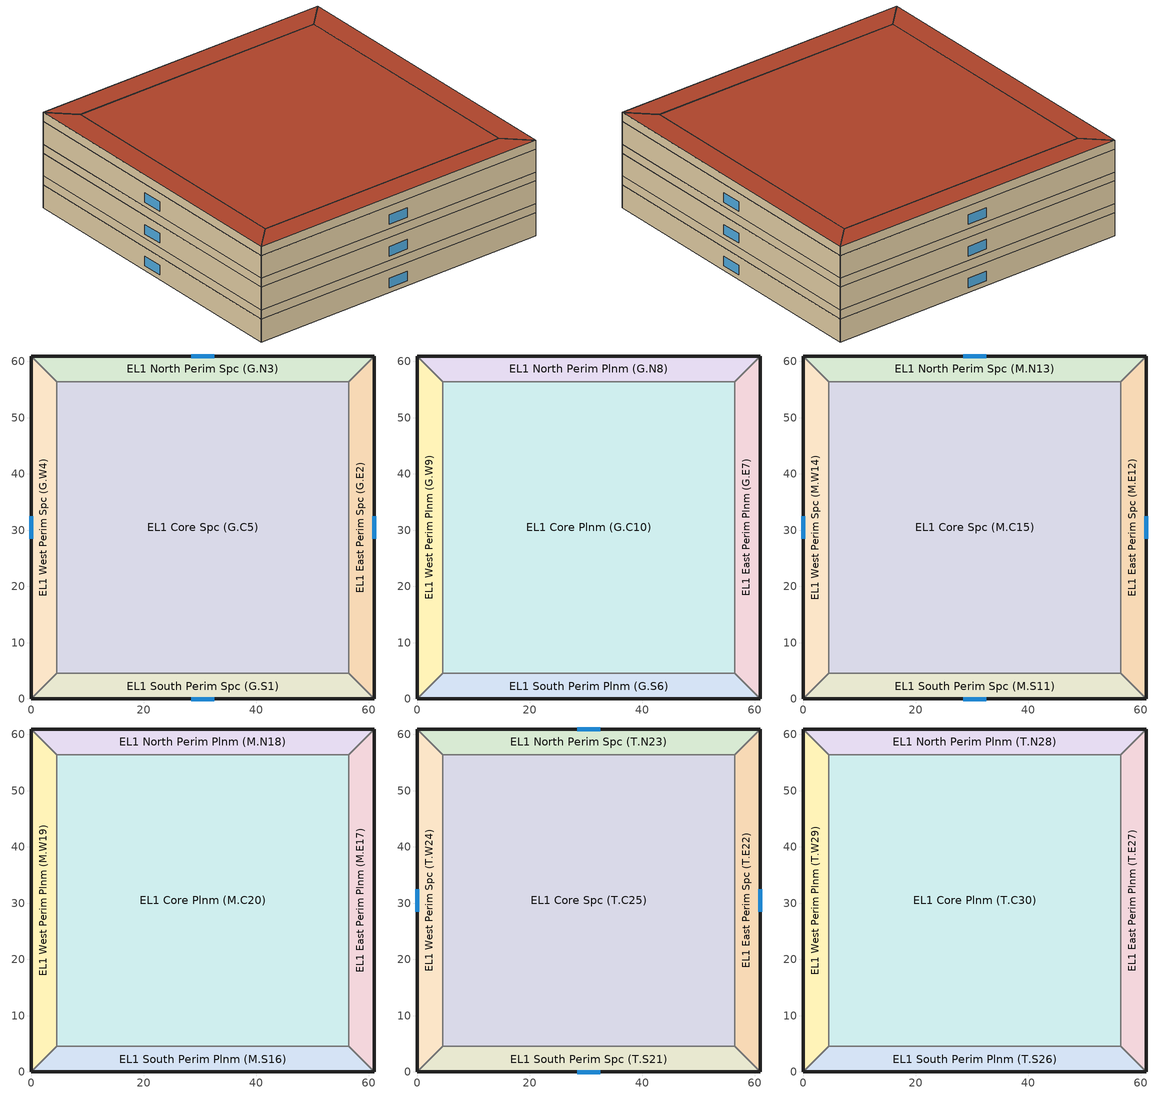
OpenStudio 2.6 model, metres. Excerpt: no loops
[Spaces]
EL1 South Perim Spc (G.S1)
 floor ground: 56.39,4.57 60.96,0 0,0 4.57,4.57 z0
 wall outside: 0,0 60.96,0 z0:4.57
 wall to EL1 East Perim Spc (G.E2): 60.96,0 56.39,4.57 z0:4.57
 wall to EL1 Core Spc (G.C5): 56.39,4.57 4.57,4.57 z0:4.57
 wall to EL1 West Perim Spc (G.W4): 4.57,4.57 0,0 z0:4.57
 window: 28.44,0 32.52,0 z0.91:2.81
EL1 East Perim Spc (G.E2)
 floor ground: 56.39,56.39 60.96,60.96 60.96,0 56.39,4.57 z0
 wall outside: 60.96,0 60.96,60.96 z0:4.57
 wall to EL1 North Perim Spc (G.N3): 60.96,60.96 56.39,56.39 z0:4.57
 wall to EL1 Core Spc (G.C5): 56.39,56.39 56.39,4.57 z0:4.57
 window: 60.96,28.44 60.96,32.52 z0.91:2.81
EL1 Core Spc (G.C5)
 floor ground: 56.39,56.39 56.39,4.57 4.57,4.57 4.57,56.39 z0
 wall to EL1 North Perim Spc (G.N3): 56.39,56.39 4.57,56.39 z0:4.57
 wall to EL1 West Perim Spc (G.W4): 4.57,56.39 4.57,4.57 z0:4.57
EL1 West Perim Spc (G.W4)
 floor ground: 4.57,4.57 0,0 0,60.96 4.57,56.39 z0
 wall outside: 0,60.96 0,0 z0:4.57
 wall to EL1 North Perim Spc (G.N3): 4.57,56.39 0,60.96 z0:4.57
 window: 0,32.52 0,28.44 z0.91:2.81
EL1 North Perim Spc (G.N3)
 floor ground: 4.57,56.39 0,60.96 60.96,60.96 56.39,56.39 z0
 wall outside: 60.96,60.96 0,60.96 z0:4.57
 window: 32.52,60.96 28.44,60.96 z0.91:2.81
EL1 South Perim Plnm (G.S6)
 floor to EL1 South Perim Spc (G.S1): 56.39,4.57 60.96,0 0,0 4.57,4.57 z4.57
 wall outside: 0,0 60.96,0 z4.57:6.34
 wall to EL1 East Perim Plnm (G.E7): 60.96,0 56.39,4.57 z4.57:6.34
 wall to EL1 Core Plnm (G.C10): 56.39,4.57 4.57,4.57 z4.57:6.34
 wall to EL1 West Perim Plnm (G.W9): 4.57,4.57 0,0 z4.57:6.34
EL1 East Perim Plnm (G.E7)
 floor to EL1 East Perim Spc (G.E2): 56.39,56.39 60.96,60.96 60.96,0 56.39,4.57 z4.57
 wall outside: 60.96,0 60.96,60.96 z4.57:6.34
 wall to EL1 North Perim Plnm (G.N8): 60.96,60.96 56.39,56.39 z4.57:6.34
 wall to EL1 Core Plnm (G.C10): 56.39,56.39 56.39,4.57 z4.57:6.34
EL1 North Perim Plnm (G.N8)
 floor to EL1 North Perim Spc (G.N3): 4.57,56.39 0,60.96 60.96,60.96 56.39,56.39 z4.57
 wall outside: 60.96,60.96 0,60.96 z4.57:6.34
 wall to EL1 West Perim Plnm (G.W9): 0,60.96 4.57,56.39 z4.57:6.34
 wall to EL1 Core Plnm (G.C10): 4.57,56.39 56.39,56.39 z4.57:6.34
EL1 West Perim Plnm (G.W9)
 floor to EL1 West Perim Spc (G.W4): 4.57,4.57 0,0 0,60.96 4.57,56.39 z4.57
 wall outside: 0,60.96 0,0 z4.57:6.34
 wall to EL1 Core Plnm (G.C10): 4.57,4.57 4.57,56.39 z4.57:6.34
EL1 Core Plnm (G.C10)
 floor to EL1 Core Spc (G.C5): 56.39,56.39 56.39,4.57 4.57,4.57 4.57,56.39 z4.57
EL1 South Perim Spc (M.S11)
 floor to EL1 South Perim Plnm (G.S6): 56.39,4.57 60.96,0 0,0 4.57,4.57 z6.34
 wall outside: 0,0 60.96,0 z6.34:10.91
 wall to EL1 East Perim Spc (M.E12): 60.96,0 56.39,4.57 z6.34:10.91
 wall to EL1 Core Spc (M.C15): 56.39,4.57 4.57,4.57 z6.34:10.91
 wall to EL1 West Perim Spc (M.W14): 4.57,4.57 0,0 z6.34:10.91
 window: 28.44,0 32.52,0 z7.25:9.15
EL1 East Perim Spc (M.E12)
 floor to EL1 East Perim Plnm (G.E7): 56.39,56.39 60.96,60.96 60.96,0 56.39,4.57 z6.34
 wall outside: 60.96,0 60.96,60.96 z6.34:10.91
 wall to EL1 North Perim Spc (M.N13): 60.96,60.96 56.39,56.39 z6.34:10.91
 wall to EL1 Core Spc (M.C15): 56.39,56.39 56.39,4.57 z6.34:10.91
 window: 60.96,28.44 60.96,32.52 z7.25:9.15
EL1 Core Spc (M.C15)
 floor to EL1 Core Plnm (G.C10): 56.39,56.39 56.39,4.57 4.57,4.57 4.57,56.39 z6.34
 wall to EL1 North Perim Spc (M.N13): 56.39,56.39 4.57,56.39 z6.34:10.91
 wall to EL1 West Perim Spc (M.W14): 4.57,56.39 4.57,4.57 z6.34:10.91
EL1 West Perim Spc (M.W14)
 floor to EL1 West Perim Plnm (G.W9): 4.57,4.57 0,0 0,60.96 4.57,56.39 z6.34
 wall outside: 0,60.96 0,0 z6.34:10.91
 wall to EL1 North Perim Spc (M.N13): 4.57,56.39 0,60.96 z6.34:10.91
 window: 0,32.52 0,28.44 z7.25:9.15
EL1 North Perim Spc (M.N13)
 floor to EL1 North Perim Plnm (G.N8): 4.57,56.39 0,60.96 60.96,60.96 56.39,56.39 z6.34
 wall outside: 60.96,60.96 0,60.96 z6.34:10.91
 window: 32.52,60.96 28.44,60.96 z7.25:9.15
EL1 South Perim Plnm (M.S16)
 floor to EL1 South Perim Spc (M.S11): 56.39,4.57 60.96,0 0,0 4.57,4.57 z10.91
 wall outside: 0,0 60.96,0 z10.91:12.68
 wall to EL1 East Perim Plnm (M.E17): 60.96,0 56.39,4.57 z10.91:12.68
 wall to EL1 Core Plnm (M.C20): 56.39,4.57 4.57,4.57 z10.91:12.68
 wall to EL1 West Perim Plnm (M.W19): 4.57,4.57 0,0 z10.91:12.68
EL1 East Perim Plnm (M.E17)
 floor to EL1 East Perim Spc (M.E12): 56.39,56.39 60.96,60.96 60.96,0 56.39,4.57 z10.91
 wall outside: 60.96,0 60.96,60.96 z10.91:12.68
 wall to EL1 North Perim Plnm (M.N18): 60.96,60.96 56.39,56.39 z10.91:12.68
 wall to EL1 Core Plnm (M.C20): 56.39,56.39 56.39,4.57 z10.91:12.68
EL1 North Perim Plnm (M.N18)
 floor to EL1 North Perim Spc (M.N13): 4.57,56.39 0,60.96 60.96,60.96 56.39,56.39 z10.91
 wall outside: 60.96,60.96 0,60.96 z10.91:12.68
 wall to EL1 West Perim Plnm (M.W19): 0,60.96 4.57,56.39 z10.91:12.68
 wall to EL1 Core Plnm (M.C20): 4.57,56.39 56.39,56.39 z10.91:12.68
EL1 West Perim Plnm (M.W19)
 floor to EL1 West Perim Spc (M.W14): 4.57,4.57 0,0 0,60.96 4.57,56.39 z10.91
 wall outside: 0,60.96 0,0 z10.91:12.68
 wall to EL1 Core Plnm (M.C20): 4.57,4.57 4.57,56.39 z10.91:12.68
EL1 Core Plnm (M.C20)
 floor to EL1 Core Spc (M.C15): 56.39,56.39 56.39,4.57 4.57,4.57 4.57,56.39 z10.91
EL1 South Perim Spc (T.S21)
 floor to EL1 South Perim Plnm (M.S16): 56.39,4.57 60.96,0 0,0 4.57,4.57 z12.68
 wall outside: 0,0 60.96,0 z12.68:17.25
 wall to EL1 East Perim Spc (T.E22): 60.96,0 56.39,4.57 z12.68:17.25
 wall to EL1 Core Spc (T.C25): 56.39,4.57 4.57,4.57 z12.68:17.25
 wall to EL1 West Perim Spc (T.W24): 4.57,4.57 0,0 z12.68:17.25
 window: 28.44,0 32.52,0 z13.59:15.49
EL1 East Perim Spc (T.E22)
 floor to EL1 East Perim Plnm (M.E17): 56.39,56.39 60.96,60.96 60.96,0 56.39,4.57 z12.68
 wall outside: 60.96,0 60.96,60.96 z12.68:17.25
 wall to EL1 North Perim Spc (T.N23): 60.96,60.96 56.39,56.39 z12.68:17.25
 wall to EL1 Core Spc (T.C25): 56.39,56.39 56.39,4.57 z12.68:17.25
 window: 60.96,28.44 60.96,32.52 z13.59:15.49
EL1 Core Spc (T.C25)
 floor to EL1 Core Plnm (M.C20): 56.39,56.39 56.39,4.57 4.57,4.57 4.57,56.39 z12.68
 wall to EL1 North Perim Spc (T.N23): 56.39,56.39 4.57,56.39 z12.68:17.25
 wall to EL1 West Perim Spc (T.W24): 4.57,56.39 4.57,4.57 z12.68:17.25
EL1 West Perim Spc (T.W24)
 floor to EL1 West Perim Plnm (M.W19): 4.57,4.57 0,0 0,60.96 4.57,56.39 z12.68
 wall outside: 0,60.96 0,0 z12.68:17.25
 wall to EL1 North Perim Spc (T.N23): 4.57,56.39 0,60.96 z12.68:17.25
 window: 0,32.52 0,28.44 z13.59:15.49
EL1 North Perim Spc (T.N23)
 floor to EL1 North Perim Plnm (M.N18): 4.57,56.39 0,60.96 60.96,60.96 56.39,56.39 z12.68
 wall outside: 60.96,60.96 0,60.96 z12.68:17.25
 window: 32.52,60.96 28.44,60.96 z13.59:15.49
EL1 South Perim Plnm (T.S26)
 floor to EL1 South Perim Spc (T.S21): 56.39,4.57 60.96,0 0,0 4.57,4.57 z17.25
 wall outside: 0,0 60.96,0 z17.25:19.02
 wall to EL1 East Perim Plnm (T.E27): 60.96,0 56.39,4.57 z17.25:19.02
 wall to EL1 Core Plnm (T.C30): 56.39,4.57 4.57,4.57 z17.25:19.02
 wall to EL1 West Perim Plnm (T.W29): 4.57,4.57 0,0 z17.25:19.02
 roof outside: 0,0 60.96,0 56.39,4.57 4.57,4.57 z19.02
EL1 East Perim Plnm (T.E27)
 floor to EL1 East Perim Spc (T.E22): 56.39,56.39 60.96,60.96 60.96,0 56.39,4.57 z17.25
 wall outside: 60.96,0 60.96,60.96 z17.25:19.02
 wall to EL1 North Perim Plnm (T.N28): 60.96,60.96 56.39,56.39 z17.25:19.02
 wall to EL1 Core Plnm (T.C30): 56.39,56.39 56.39,4.57 z17.25:19.02
 roof outside: 60.96,0 60.96,60.96 56.39,56.39 56.39,4.57 z19.02
EL1 North Perim Plnm (T.N28)
 floor to EL1 North Perim Spc (T.N23): 4.57,56.39 0,60.96 60.96,60.96 56.39,56.39 z17.25
 wall outside: 60.96,60.96 0,60.96 z17.25:19.02
 wall to EL1 West Perim Plnm (T.W29): 0,60.96 4.57,56.39 z17.25:19.02
 wall to EL1 Core Plnm (T.C30): 4.57,56.39 56.39,56.39 z17.25:19.02
 roof outside: 60.96,60.96 0,60.96 4.57,56.39 56.39,56.39 z19.02
EL1 West Perim Plnm (T.W29)
 floor to EL1 West Perim Spc (T.W24): 4.57,4.57 0,0 0,60.96 4.57,56.39 z17.25
 wall outside: 0,60.96 0,0 z17.25:19.02
 wall to EL1 Core Plnm (T.C30): 4.57,4.57 4.57,56.39 z17.25:19.02
 roof outside: 0,60.96 0,0 4.57,4.57 4.57,56.39 z19.02
EL1 Core Plnm (T.C30)
 floor to EL1 Core Spc (T.C25): 56.39,56.39 56.39,4.57 4.57,4.57 4.57,56.39 z17.25
 roof outside: 4.57,4.57 56.39,4.57 56.39,56.39 4.57,56.39 z19.02
[Site]
ARCATA-AP_-_USA: Latitude {deg}=40.98; Longitude {deg}=-124.1; Time Zone {hr}=-8; Elevation {m}=62; Terrain=City
[ClimateZones]
Climate Zone Institution Name 1=CEC; Climate Zone Document Name 1=California Climate Zone Descriptions; Climate Zone Document Year 1=1995; Climate Zone Value 1=1
[Building]
-Rt3-CEC T24-CEC1 created: 2018-09-27 13:55:38 -0600: Default Construction Set=DEER Pre-1975 - Rt3 - CEC T24-CEC1; Standards Number of Stories=3; Standards Number of Above Ground Stories=3; Standards Building Type=Rt3
[Site:WaterMainsTemperature]
Calculation Method=Correlation; Annual Average Outdoor Air Temperature {C}=10.575; Maximum Difference In Monthly Average Outdoor Air Temperatures {deltaC}=5.6
[SizingPeriod:DesignDay] Barometric Pressure {Pa}=100594; Sky Clearness=0; Rain Indicator=0; Snow Indicator=0; Day of Month=21; Daylight Saving Time Indicator=0; Humidity Indicating Type=Wetbulb; Dry-Bulb Temperature Range Modifier Type=DefaultMultipliers
Name | Maximum Dry-Bulb Temperature {C} | Daily Dry-Bulb Temperature Range {deltaC} | Humidity Indicating Conditions at Maximum Dry-Bulb | Wind Speed {m/s} | Wind Direction {deg} | Month | Day Type | Solar Model Indicator | ASHRAE Taub | ASHRAE Taud
ARCATA-AIRPORT JUN Clg 0.4% Condns DB=>MCWB | 21.1 | 4.1 | 16.6 | 4 | 315 | 6 | SummerDesignDay | ASHRAETau | 0.357 | 2.539
ARCATA-AIRPORT Ann Htg 99.6% Condns DB | -0.1 | 0 | -0.1 | 1.6 | 90 | 1 | WinterDesignDay | ASHRAEClearSky
ARCATA-AIRPORT SEP Clg 0.4% Condns DB=>MCWB | 25.2 | 4.7 | 16.8 | 5 | 0 | 9 | SummerDesignDay | ASHRAETau | 0.35 | 2.596
ARCATA-AIRPORT Ann Clg 0.4% Condns DB=>MCWB | 22 | 5.5 | 16.6 | 5.2 | 0 | 8 | SummerDesignDay | ASHRAETau | 0.365 | 2.512
ARCATA-AIRPORT NOV Clg 0.4% Condns DB=>MCWB | 20.8 | 4.6 | 13.1 | 1.8 | 67 | 11 | SummerDesignDay | ASHRAETau | 0.329 | 2.592
ARCATA-AIRPORT AUG Clg 0.4% Condns DB=>MCWB | 22 | 5.5 | 16.5 | 7 | 337 | 8 | SummerDesignDay | ASHRAETau | 0.365 | 2.512
ARCATA-AIRPORT JUL Clg 0.4% Condns DB=>MCWB | 20.9 | 4.8 | 16.5 | 4.2 | 270 | 7 | SummerDesignDay | ASHRAETau | 0.366 | 2.512
ARCATA-AIRPORT OCT Clg 0.4% Condns DB=>MCWB | 24.4 | 5.8 | 15.1 | 1.6 | 315 | 10 | SummerDesignDay | ASHRAETau | 0.34 | 2.583
[Site:GroundTemperature:BuildingSurface]
19.527, 19.502, 19.536, 19.598, 20.002, 21.64, 22.225, 22.375, 21.449, 20.121, 19.802, 19.633
[Material:NoMass] Roughness=Smooth; Thermal Absorptance=0.9; Solar Absorptance=0.7
Name | Thermal Resistance {m2-K/W} | Visible Absorptance
Typical Insulation R-1.22 | 0.21552 | 0.7
Typical Insulation R-15.27 | 2.68843 | 0.7
Typical Insulation | 0.0282222 | 0.7
Typical Carpet Pad | 0.21648 | 0.8
[Material]
Name | Roughness | Thickness {m} | Conductivity {W/m-K} | Density {kg/m3} | Specific Heat {J/kg-K} | Thermal Absorptance | Solar Absorptance | Visible Absorptance
G01 13mm gypsum board | Smooth | 0.0127 | 0.16 | 800 | 1090 | 0.9 | 0.7 | 0.5
6 in. Normalweight Concrete Floor | MediumRough | 0.1524 | 2.31 | 2322 | 832 | 0.9 | 0.7 | 0.7
8 in. Concrete Block Wall | MediumRough | 0.2032 | 0.72 | 800 | 832 | 0.9 | 0.7 | 0.7
Roof Membrane | VeryRough | 0.0095 | 0.16 | 1121.29 | 1460 | 0.9 | 0.7 | 0.7
Metal Roof Surface; F08 Metal surface | Smooth | 0.0008 | 45.28 | 7824 | 500 | 0.9 | 0.7 | 0.7
8 in. Concrete Block Basement Wall | MediumRough | 0.2032 | 1.326 | 1842 | 912 | 0.9 | 0.7 | 0.7
G05 25mm wood | MediumSmooth | 0.0254 | 0.15 | 608 | 1630 | 0.9 | 0.5 | 0.5
Acoustic Tile - 1/2 in. | MediumSmooth | 0.0127 | 0.0576335 | 288.332 | 795.492 |  | 0 | 0
Std Wood 6inch | MediumSmooth | 0.15 | 0.12 | 540 | 1210 | 0.9 | 0.7 | 0.7
[DefaultConstructionSet]
Name | Default Exterior Surface Constructions | Default Interior Surface Constructions | Default Ground Contact Surface Constructions | Default Exterior SubSurface Constructions | Default Interior SubSurface Constructions | Interior Partition Construction
DEER Pre-1975 - Rt3 - CEC T24-CEC1 | Default Surface Constructions 1 | Default Surface Constructions 2 | Default Surface Constructions 3 | Default Sub Surface Constructions 1 | Default Sub Surface Constructions 2 | Typical Interior Partition
DEER Pre-1975 - Plenum - CEC T24-CEC1 | Default Surface Constructions 4 | Default Surface Constructions 5 | Default Surface Constructions 6 | Default Sub Surface Constructions 3 | Default Sub Surface Constructions 4
[DefaultSurfaceConstructions]
Name | Floor Construction | Wall Construction | Roof Ceiling Construction
Default Surface Constructions 1 | DEER Uncarpeted 6in Slab Floor | DEER Insulated Exterior Mass Wall R-3.51 | DEER Mass Roof R-15.77
Default Surface Constructions 2 | DEER Uncarpeted 6in Slab Floor | Typical Interior Wall | DEER Uncarpeted 6in Slab Floor
Default Surface Constructions 3 | DEER Carpeted 6in Slab Floor | Typical Uninsulated Basement Mass Wall
Default Surface Constructions 4; Default Surface Constructions 6
Default Surface Constructions 5 | Plenum Acoustical Tile
[Construction]
DEER Uncarpeted 6in Slab Floor: Typical Insulation R-1.22, 6 in. Normalweight Concrete Floor
DEER Insulated Exterior Mass Wall R-3.51: 8 in. Concrete Block Wall, Typical Insulation R-1.22
DEER Mass Roof R-15.77: Roof Membrane, Typical Insulation R-15.27, Metal Roof Surface
Typical Interior Wall: G01 13mm gypsum board, G01 13mm gypsum board
DEER Carpeted 6in Slab Floor: 6 in. Normalweight Concrete Floor, Typical Carpet Pad
Typical Uninsulated Basement Mass Wall: 8 in. Concrete Block Basement Wall
DEER Metal Framed Window U-1.23 SHGC 0.82: Simple Glazing U-1.23 SHGC 0.82
DEER Metal Framed Window U-1.23 SHGC 0.82 1: Simple Glazing U-1.23 SHGC 0.82 1
Typical Uninsulated Swinging Door: Typical Insulation
U 0.98 SHGC 0.68 Sgl Ref-B-H Clr 6mm: REF B CLEAR HI 6MM
Typical Insulated Metal Door: F08 Metal surface, Typical Insulation
DEER Skylight U-0.85 SHGC 0.44: Simple Glazing U-0.99 SHGC 0.44
Typical Interior Window: Clear 3mm
Typical Interior Door; Typical Interior Partition: G05 25mm wood
Plenum Acoustical Tile: Acoustic Tile - 1/2 in.
InteriorFurnishings: Std Wood 6inch
[DefaultSubSurfaceConstructions]
Name | Fixed Window Construction | Operable Window Construction | Door Construction | Glass Door Construction | Overhead Door Construction | Skylight Construction | Tubular Daylight Dome Construction | Tubular Daylight Diffuser Construction
Default Sub Surface Constructions 1 | DEER Metal Framed Window U-1.23 SHGC 0.82 | DEER Metal Framed Window U-1.23 SHGC 0.82 1 | Typical Uninsulated Swinging Door | U 0.98 SHGC 0.68 Sgl Ref-B-H Clr 6mm | Typical Insulated Metal Door | DEER Skylight U-0.85 SHGC 0.44 | Typical Interior Window | Typical Interior Window
Default Sub Surface Constructions 2 | Typical Interior Window | Typical Interior Window | Typical Interior Door
Default Sub Surface Constructions 3; Default Sub Surface Constructions 4
[WindowMaterial:SimpleGlazingSystem] Visible Transmittance=0.25
Name | U-Factor {W/m2-K} | Solar Heat Gain Coefficient
Simple Glazing U-1.23 SHGC 0.82; Simple Glazing U-1.23 SHGC 0.82 1 | 6.98426 | 0.82
Simple Glazing U-0.99 SHGC 0.44 | 5.64176 | 0.44
[WindowMaterial:Glazing] Optical Data Type=SpectralAverage; Infrared Transmittance at Normal Incidence=0; Front Side Infrared Hemispherical Emissivity=0.84; Conductivity {W/m-K}=0.9; Dirt Correction Factor for Solar and Visible Transmittance=1; Solar Diffusing=No
Name | Thickness {m} | Solar Transmittance at Normal Incidence | Front Side Solar Reflectance at Normal Incidence | Back Side Solar Reflectance at Normal Incidence | Visible Transmittance at Normal Incidence | Front Side Visible Reflectance at Normal Incidence | Back Side Visible Reflectance at Normal Incidence | Back Side Infrared Hemispherical Emissivity
REF B CLEAR HI 6MM | 0.006 | 0.24 | 0.16 | 0.32 | 0.3 | 0.16 | 0.29 | 0.6
Clear 3mm | 0.003 | 0.837 | 0.075 | 0.075 | 0.898 | 0.081 | 0.081 | 0.84
[BuildingStory]
EL1 Ground Flr; EL1 Mid Flr; EL1 Top Flr
[Space]
Name | Space Type | Building Story | Thermal Zone | Part of Total Floor Area
EL1 South Perim Spc (G.S1) | RetailSales | EL1 Ground Flr | EL1 South Perim Spc (G.S1) ZN
EL1 East Perim Spc (G.E2) | RetailSales | EL1 Ground Flr | EL1 East Perim Spc (G.E2) ZN
EL1 North Perim Spc (G.N3) | RetailSales | EL1 Ground Flr | EL1 North Perim Spc (G.N3) ZN
EL1 West Perim Spc (G.W4) | RetailSales | EL1 Ground Flr | EL1 West Perim Spc (G.W4) ZN
EL1 Core Spc (G.C5) | RetailSales | EL1 Ground Flr | EL1 Core Spc (G.C5) ZN
EL1 South Perim Plnm (G.S6) | Plenum | EL1 Ground Flr | EL1 South Perim Plnm (G.S6) ZN | No
EL1 East Perim Plnm (G.E7) | Plenum | EL1 Ground Flr | EL1 East Perim Plnm (G.E7) ZN | No
EL1 North Perim Plnm (G.N8) | Plenum | EL1 Ground Flr | EL1 North Perim Plnm (G.N8) ZN | No
EL1 West Perim Plnm (G.W9) | Plenum | EL1 Ground Flr | EL1 West Perim Plnm (G.W9) ZN | No
EL1 Core Plnm (G.C10) | Plenum | EL1 Ground Flr | EL1 Core Plnm (G.C10) ZN | No
EL1 South Perim Spc (M.S11) | RetailSales | EL1 Mid Flr | EL1 South Perim Spc (M.S11) ZN
EL1 East Perim Spc (M.E12) | RetailSales | EL1 Mid Flr | EL1 East Perim Spc (M.E12) ZN
EL1 North Perim Spc (M.N13) | RetailSales | EL1 Mid Flr | EL1 North Perim Spc (M.N13) ZN
EL1 West Perim Spc (M.W14) | RetailSales | EL1 Mid Flr | EL1 West Perim Spc (M.W14) ZN
EL1 Core Spc (M.C15) | RetailSales | EL1 Mid Flr | EL1 Core Spc (M.C15) ZN
EL1 South Perim Plnm (M.S16) | Plenum | EL1 Mid Flr | EL1 South Perim Plnm (M.S16) ZN | No
EL1 East Perim Plnm (M.E17) | Plenum | EL1 Mid Flr | EL1 East Perim Plnm (M.E17) ZN | No
EL1 North Perim Plnm (M.N18) | Plenum | EL1 Mid Flr | EL1 North Perim Plnm (M.N18) ZN | No
EL1 West Perim Plnm (M.W19) | Plenum | EL1 Mid Flr | EL1 West Perim Plnm (M.W19) ZN | No
EL1 Core Plnm (M.C20) | Plenum | EL1 Mid Flr | EL1 Core Plnm (M.C20) ZN | No
EL1 South Perim Spc (T.S21) | RetailSales | EL1 Top Flr | EL1 South Perim Spc (T.S21) ZN
EL1 East Perim Spc (T.E22) | RetailSales | EL1 Top Flr | EL1 East Perim Spc (T.E22) ZN
EL1 North Perim Spc (T.N23) | RetailSales | EL1 Top Flr | EL1 North Perim Spc (T.N23) ZN
EL1 West Perim Spc (T.W24) | RetailSales | EL1 Top Flr | EL1 West Perim Spc (T.W24) ZN
EL1 Core Spc (T.C25) | RetailSales | EL1 Top Flr | EL1 Core Spc (T.C25) ZN
EL1 South Perim Plnm (T.S26) | Plenum | EL1 Top Flr | EL1 South Perim Plnm (T.S26) ZN | No
EL1 East Perim Plnm (T.E27) | Plenum | EL1 Top Flr | EL1 East Perim Plnm (T.E27) ZN | No
EL1 North Perim Plnm (T.N28) | Plenum | EL1 Top Flr | EL1 North Perim Plnm (T.N28) ZN | No
EL1 West Perim Plnm (T.W29) | Plenum | EL1 Top Flr | EL1 West Perim Plnm (T.W29) ZN | No
EL1 Core Plnm (T.C30) | Plenum | EL1 Top Flr | EL1 Core Plnm (T.C30) ZN | No
[SpaceType]
Name | Default Schedule Set | Design Specification Outdoor Air Object | Standards Building Type | Standards Space Type | Default Construction Set
RetailSales | RetailSales Schedule Set | RetailSales Ventilation | Rt3 | RetailSales
Plenum | Plenum Schedule Set |  |  | Plenum | DEER Pre-1975 - Plenum - CEC T24-CEC1
[DefaultScheduleSet]
Name | Number of People Schedule | People Activity Level Schedule | Lighting Schedule | Electric Equipment Schedule | Infiltration Schedule
Plenum Schedule Set
RetailSales Schedule Set | D_Rt3_Sales_Occup_Yr | DEER Activity 132W/person | D17_Rt3_Sales_LF_Yr | D_Rt3_Sales_Misc_Yr | D_Rt3_All_C_Inf_Yr
[ThermostatSetpoint:DualSetpoint]
Name | Heating Setpoint Temperature Schedule | Cooling Setpoint Temperature Schedule
Plenum Thermostat 1; Plenum Thermostat 2; Plenum Thermostat 3; Plenum Thermostat 4; Plenum Thermostat 5; Plenum Thermostat 6; Plenum Thermostat 7; Plenum Thermostat 8; Plenum Thermostat 9; Plenum Thermostat 10; Plenum Thermostat 11; Plenum Thermostat 12; Plenum Thermostat 13; Plenum Thermostat 14; Plenum Thermostat 15
RetailSales Thermostat 1; RetailSales Thermostat 2; RetailSales Thermostat 3; RetailSales Thermostat 4; RetailSales Thermostat 5; RetailSales Thermostat 6; RetailSales Thermostat 7; RetailSales Thermostat 8; RetailSales Thermostat 9; RetailSales Thermostat 10; RetailSales Thermostat 11; RetailSales Thermostat 12; RetailSales Thermostat 13; RetailSales Thermostat 14; RetailSales Thermostat 15 | D_Rt3_All_HTemp_Yr | D_Rt3_All_CTemp_Yr
[People:Definition]
RetailSales People Definition: Number of People Calculation Method=People/Area; People per Space Floor Area {person/m2}=0.238959; Fraction Radiant=0.3
[People]
RetailSales People: People Definition=RetailSales People Definition; Space or SpaceType=RetailSales; Work Efficiency Schedule=Work Efficiency Schedule; Clothing Insulation Schedule=Clothing Schedule; Air Velocity Schedule=Air Velocity Schedule; Multiplier=1
[Lights:Definition]
RetailSales Lights Definition: Design Level Calculation Method=Watts/Area; Watts per Space Floor Area {W/m2}=17.2223
[Lights]
RetailSales Lights: Lights Definition=RetailSales Lights Definition; Space or SpaceType=RetailSales; Fraction Replaceable=0
[ElectricEquipment:Definition]
RetailSales Elec Equip Definition: Design Level Calculation Method=Watts/Area; Watts per Space Floor Area {W/m2}=12.3785; Fraction Radiant=0.5
[ElectricEquipment]
RetailSales Elec Equip: Electric Equipment Definition=RetailSales Elec Equip Definition; Space or SpaceType=RetailSales
[DesignSpecification:OutdoorAir]
RetailSales Ventilation: Outdoor Air Method=Sum; Outdoor Air Flow per Person {m3/s-person}=0; Outdoor Air Flow per Floor Area {m3/s-m2}=0.001524; Outdoor Air Flow Rate {m3/s}=0; Outdoor Air Flow Air Changes per Hour {1/hr}=0
[SpaceInfiltration:DesignFlowRate] Schedule=Always On Discrete; Design Flow Rate Calculation Method=Flow/ExteriorArea; Constant Term Coefficient=0; Temperature Term Coefficient=0; Velocity Term Coefficient=0.224; Velocity Squared Term Coefficient=0
Name | Space or SpaceType | Flow per Exterior Surface Area {m3/s-m2}
EL1 East Perim Plnm (G.E7) Infiltration | EL1 East Perim Plnm (G.E7) | 0.00019304
EL1 East Perim Plnm (M.E17) Infiltration | EL1 East Perim Plnm (M.E17) | 0.00019304
EL1 East Perim Plnm (T.E27) Infiltration | EL1 East Perim Plnm (T.E27) | 5.69055e-05
EL1 East Perim Spc (G.E2) Infiltration | EL1 East Perim Spc (G.E2) | 0.00019304
EL1 East Perim Spc (M.E12) Infiltration | EL1 East Perim Spc (M.E12) | 0.00019304
EL1 East Perim Spc (T.E22) Infiltration | EL1 East Perim Spc (T.E22) | 0.00019304
EL1 North Perim Plnm (G.N8) Infiltration | EL1 North Perim Plnm (G.N8) | 0.00019304
EL1 North Perim Plnm (M.N18) Infiltration | EL1 North Perim Plnm (M.N18) | 0.00019304
EL1 North Perim Plnm (T.N28) Infiltration | EL1 North Perim Plnm (T.N28) | 5.69055e-05
EL1 North Perim Spc (G.N3) Infiltration | EL1 North Perim Spc (G.N3) | 0.00019304
EL1 North Perim Spc (M.N13) Infiltration | EL1 North Perim Spc (M.N13) | 0.00019304
EL1 North Perim Spc (T.N23) Infiltration | EL1 North Perim Spc (T.N23) | 0.00019304
EL1 South Perim Plnm (G.S6) Infiltration | EL1 South Perim Plnm (G.S6) | 0.00019304
EL1 South Perim Plnm (M.S16) Infiltration | EL1 South Perim Plnm (M.S16) | 0.00019304
EL1 South Perim Plnm (T.S26) Infiltration | EL1 South Perim Plnm (T.S26) | 5.69055e-05
EL1 South Perim Spc (G.S1) Infiltration | EL1 South Perim Spc (G.S1) | 0.00019304
EL1 South Perim Spc (M.S11) Infiltration | EL1 South Perim Spc (M.S11) | 0.00019304
EL1 South Perim Spc (T.S21) Infiltration | EL1 South Perim Spc (T.S21) | 0.00019304
EL1 West Perim Plnm (G.W9) Infiltration | EL1 West Perim Plnm (G.W9) | 0.00019304
EL1 West Perim Plnm (M.W19) Infiltration | EL1 West Perim Plnm (M.W19) | 0.00019304
EL1 West Perim Plnm (T.W29) Infiltration | EL1 West Perim Plnm (T.W29) | 5.69055e-05
EL1 West Perim Spc (G.W4) Infiltration | EL1 West Perim Spc (G.W4) | 0.00019304
EL1 West Perim Spc (M.W14) Infiltration | EL1 West Perim Spc (M.W14) | 0.00019304
EL1 West Perim Spc (T.W24) Infiltration | EL1 West Perim Spc (T.W24) | 0.00019304
[InternalMass:Definition]
Internal Mass Definition 1: Construction=InteriorFurnishings; Design Level Calculation Method=SurfaceArea/Area; Surface Area per Space Floor Area=2
[InternalMass] Internal Mass Definition=Internal Mass Definition 1; Multiplier=1
Name | Space or SpaceType
EL1 South Perim Spc (G.S1) Mass | EL1 South Perim Spc (G.S1)
EL1 East Perim Spc (G.E2) Mass | EL1 East Perim Spc (G.E2)
EL1 North Perim Spc (G.N3) Mass | EL1 North Perim Spc (G.N3)
EL1 West Perim Spc (G.W4) Mass | EL1 West Perim Spc (G.W4)
EL1 Core Spc (G.C5) Mass | EL1 Core Spc (G.C5)
EL1 South Perim Spc (M.S11) Mass | EL1 South Perim Spc (M.S11)
EL1 East Perim Spc (M.E12) Mass | EL1 East Perim Spc (M.E12)
EL1 North Perim Spc (M.N13) Mass | EL1 North Perim Spc (M.N13)
EL1 West Perim Spc (M.W14) Mass | EL1 West Perim Spc (M.W14)
EL1 Core Spc (M.C15) Mass | EL1 Core Spc (M.C15)
EL1 South Perim Spc (T.S21) Mass | EL1 South Perim Spc (T.S21)
EL1 East Perim Spc (T.E22) Mass | EL1 East Perim Spc (T.E22)
EL1 North Perim Spc (T.N23) Mass | EL1 North Perim Spc (T.N23)
EL1 West Perim Spc (T.W24) Mass | EL1 West Perim Spc (T.W24)
EL1 Core Spc (T.C25) Mass | EL1 Core Spc (T.C25)
[ThermalZone] Use Ideal Air Loads=No
Name | Thermostat
EL1 Core Plnm (G.C10) ZN | Plenum Thermostat 1
EL1 Core Plnm (M.C20) ZN | Plenum Thermostat 2
EL1 Core Plnm (T.C30) ZN | Plenum Thermostat 3
EL1 Core Spc (G.C5) ZN | RetailSales Thermostat 1
EL1 Core Spc (M.C15) ZN | RetailSales Thermostat 2
EL1 Core Spc (T.C25) ZN | RetailSales Thermostat 3
EL1 East Perim Plnm (G.E7) ZN | Plenum Thermostat 4
EL1 East Perim Plnm (M.E17) ZN | Plenum Thermostat 5
EL1 East Perim Plnm (T.E27) ZN | Plenum Thermostat 6
EL1 East Perim Spc (G.E2) ZN | RetailSales Thermostat 4
EL1 East Perim Spc (M.E12) ZN | RetailSales Thermostat 5
EL1 East Perim Spc (T.E22) ZN | RetailSales Thermostat 6
EL1 North Perim Plnm (G.N8) ZN | Plenum Thermostat 7
EL1 North Perim Plnm (M.N18) ZN | Plenum Thermostat 8
EL1 North Perim Plnm (T.N28) ZN | Plenum Thermostat 9
EL1 North Perim Spc (G.N3) ZN | RetailSales Thermostat 7
EL1 North Perim Spc (M.N13) ZN | RetailSales Thermostat 8
EL1 North Perim Spc (T.N23) ZN | RetailSales Thermostat 9
EL1 South Perim Plnm (G.S6) ZN | Plenum Thermostat 10
EL1 South Perim Plnm (M.S16) ZN | Plenum Thermostat 11
EL1 South Perim Plnm (T.S26) ZN | Plenum Thermostat 12
EL1 South Perim Spc (G.S1) ZN | RetailSales Thermostat 10
EL1 South Perim Spc (M.S11) ZN | RetailSales Thermostat 11
EL1 South Perim Spc (T.S21) ZN | RetailSales Thermostat 12
EL1 West Perim Plnm (G.W9) ZN | Plenum Thermostat 13
EL1 West Perim Plnm (M.W19) ZN | Plenum Thermostat 14
EL1 West Perim Plnm (T.W29) ZN | Plenum Thermostat 15
EL1 West Perim Spc (G.W4) ZN | RetailSales Thermostat 13
EL1 West Perim Spc (M.W14) ZN | RetailSales Thermostat 14
EL1 West Perim Spc (T.W24) ZN | RetailSales Thermostat 15
[Sizing:Zone] Zone Cooling Design Supply Air Temperature Input Method=SupplyAirTemperature; Zone Cooling Design Supply Air Temperature {C}=14; Zone Cooling Design Supply Air Temperature Difference {deltaC}=11.11; Zone Heating Design Supply Air Temperature Input Method=SupplyAirTemperature; Zone Heating Design Supply Air Temperature {C}=40; Zone Heating Design Supply Air Temperature Difference {deltaC}=11.11; Zone Cooling Design Supply Air Humidity Ratio {kg-H2O/kg-air}=0.0085; Zone Heating Design Supply Air Humidity Ratio {kg-H2O/kg-air}=0.008; Cooling Design Air Flow Method=DesignDay; Heating Design Air Flow Method=DesignDay; Account for Dedicated Outdoor Air System=No; Dedicated Outdoor Air System Control Strategy=NeutralSupplyAir; Dedicated Outdoor Air Low Setpoint Temperature for Design {C}=autosize; Dedicated Outdoor Air High Setpoint Temperature for Design {C}=autosize
EL1 Core Plnm (G.C10) ZN; EL1 Core Plnm (M.C20) ZN; EL1 Core Plnm (T.C30) ZN; EL1 East Perim Plnm (G.E7) ZN; EL1 East Perim Plnm (M.E17) ZN; EL1 East Perim Plnm (T.E27) ZN; EL1 North Perim Plnm (G.N8) ZN; EL1 North Perim Plnm (M.N18) ZN; EL1 North Perim Plnm (T.N28) ZN; EL1 South Perim Plnm (G.S6) ZN; EL1 South Perim Plnm (M.S16) ZN; EL1 South Perim Plnm (T.S26) ZN; EL1 West Perim Plnm (G.W9) ZN; EL1 West Perim Plnm (M.W19) ZN; EL1 West Perim Plnm (T.W29) ZN
[AvailabilityManager:NightCycle] Control Type=CycleOnAny; Thermostat Tolerance {deltaC}=1; Cycling Run Time {s}=1800
Availability Manager Night Cycle 1; Availability Manager Night Cycle 2; Availability Manager Night Cycle 3; Availability Manager Night Cycle 4; Availability Manager Night Cycle 5; Availability Manager Night Cycle 6; Availability Manager Night Cycle 7; Availability Manager Night Cycle 8; Availability Manager Night Cycle 9; Availability Manager Night Cycle 10; Availability Manager Night Cycle 11; Availability Manager Night Cycle 12; Availability Manager Night Cycle 13; Availability Manager Night Cycle 14; Availability Manager Night Cycle 15
[EnergyManagementSystem:Sensor] Output Variable or Output Meter Index Key=Environment; Output Variable or Output Meter=Site Outdoor Air Drybulb Temperature
OAT; OAT_1; OAT_2
[EnergyManagementSystem:Actuator] Actuated Component Type=Schedule:Year; Actuated Component Control Type=Schedule Value
Name | Actuated Component
EL1CoreSpcGC5ZNEL1Sys1PVVTGC5HtgSch0; EL1CoreSpcMC15ZNEL1Sys1PVVTMC15HtgSch0; EL1CoreSpcTC25ZNEL1Sys1PVVTTC25HtgSch0 | D_Rt3_All_HTemp_Yr
EL1CoreSpcGC5ZNEL1Sys1PVVTGC5ClgSch0; EL1CoreSpcMC15ZNEL1Sys1PVVTMC15ClgSch0; EL1CoreSpcTC25ZNEL1Sys1PVVTTC25ClgSch0 | D_Rt3_All_CTemp_Yr
[EnergyManagementSystem:Program]
EL1CoreSpcGC5ZNEL1Sys1PVVTGC5OptimumStartProg0: IF DaylightSavings==0 && DayOfWeek>1 && Hour==5 && OAT<23.9 && OAT>1.7; SET EL1CoreSpcGC5ZNEL1Sys1PVVTGC5ClgSch0 = 29.4; SET EL1CoreSpcGC5ZNEL1Sys1PVVTGC5HtgSch0 = 15.6; ELSEIF DaylightSavings==0 && DayOfWeek==1 && Hour==7 && OAT<23.9 && OAT>1.7; SET EL1CoreSpcGC5ZNEL1Sys1PVVTGC5ClgSch0 = 29.4; SET EL1CoreSpcGC5ZNEL1Sys1PVVTGC5HtgSch0 = 15.6; ELSEIF DaylightSavings==1 && DayOfWeek>1 && Hour==4 && OAT<23.9 && OAT>1.7; SET EL1CoreSpcGC5ZNEL1Sys1PVVTGC5ClgSch0 = 29.4; SET EL1CoreSpcGC5ZNEL1Sys1PVVTGC5HtgSch0 = 15.6; ELSEIF DaylightSavings==1 && DayOfWeek==1 && Hour==6 && OAT<23.9 && OAT>1.7; SET EL1CoreSpcGC5ZNEL1Sys1PVVTGC5ClgSch0 = 29.4; SET EL1CoreSpcGC5ZNEL1Sys1PVVTGC5HtgSch0 = 15.6; ELSE; SET EL1CoreSpcGC5ZNEL1Sys1PVVTGC5ClgSch0 = NULL; SET EL1CoreSpcGC5ZNEL1Sys1PVVTGC5HtgSch0 = NULL; ENDIF
EL1CoreSpcMC15ZNEL1Sys1PVVTMC15OptimumStartProg0: IF DaylightSavings==0 && DayOfWeek>1 && Hour==5 && OAT_1<23.9 && OAT_1>1.7; SET EL1CoreSpcMC15ZNEL1Sys1PVVTMC15ClgSch0 = 29.4; SET EL1CoreSpcMC15ZNEL1Sys1PVVTMC15HtgSch0 = 15.6; ELSEIF DaylightSavings==0 && DayOfWeek==1 && Hour==7 && OAT_1<23.9 && OAT_1>1.7; SET EL1CoreSpcMC15ZNEL1Sys1PVVTMC15ClgSch0 = 29.4; SET EL1CoreSpcMC15ZNEL1Sys1PVVTMC15HtgSch0 = 15.6; ELSEIF DaylightSavings==1 && DayOfWeek>1 && Hour==4 && OAT_1<23.9 && OAT_1>1.7; SET EL1CoreSpcMC15ZNEL1Sys1PVVTMC15ClgSch0 = 29.4; SET EL1CoreSpcMC15ZNEL1Sys1PVVTMC15HtgSch0 = 15.6; ELSEIF DaylightSavings==1 && DayOfWeek==1 && Hour==6 && OAT_1<23.9 && OAT_1>1.7; SET EL1CoreSpcMC15ZNEL1Sys1PVVTMC15ClgSch0 = 29.4; SET EL1CoreSpcMC15ZNEL1Sys1PVVTMC15HtgSch0 = 15.6; ELSE; SET EL1CoreSpcMC15ZNEL1Sys1PVVTMC15ClgSch0 = NULL; SET EL1CoreSpcMC15ZNEL1Sys1PVVTMC15HtgSch0 = NULL; ENDIF
EL1CoreSpcTC25ZNEL1Sys1PVVTTC25OptimumStartProg0: IF DaylightSavings==0 && DayOfWeek>1 && Hour==5 && OAT_2<23.9 && OAT_2>1.7; SET EL1CoreSpcTC25ZNEL1Sys1PVVTTC25ClgSch0 = 29.4; SET EL1CoreSpcTC25ZNEL1Sys1PVVTTC25HtgSch0 = 15.6; ELSEIF DaylightSavings==0 && DayOfWeek==1 && Hour==7 && OAT_2<23.9 && OAT_2>1.7; SET EL1CoreSpcTC25ZNEL1Sys1PVVTTC25ClgSch0 = 29.4; SET EL1CoreSpcTC25ZNEL1Sys1PVVTTC25HtgSch0 = 15.6; ELSEIF DaylightSavings==1 && DayOfWeek>1 && Hour==4 && OAT_2<23.9 && OAT_2>1.7; SET EL1CoreSpcTC25ZNEL1Sys1PVVTTC25ClgSch0 = 29.4; SET EL1CoreSpcTC25ZNEL1Sys1PVVTTC25HtgSch0 = 15.6; ELSEIF DaylightSavings==1 && DayOfWeek==1 && Hour==6 && OAT_2<23.9 && OAT_2>1.7; SET EL1CoreSpcTC25ZNEL1Sys1PVVTTC25ClgSch0 = 29.4; SET EL1CoreSpcTC25ZNEL1Sys1PVVTTC25HtgSch0 = 15.6; ELSE; SET EL1CoreSpcTC25ZNEL1Sys1PVVTTC25ClgSch0 = NULL; SET EL1CoreSpcTC25ZNEL1Sys1PVVTTC25HtgSch0 = NULL; ENDIF
[EnergyManagementSystem:ProgramCallingManager]
EL1CoreSpcGC5ZNEL1Sys1PVVTGC5OptimumStartCallingManager0: BeginTimestepBeforePredictor; EL1CoreSpcGC5ZNEL1Sys1PVVTGC5OptimumStartProg0
EL1CoreSpcMC15ZNEL1Sys1PVVTMC15OptimumStartCallingManager0: BeginTimestepBeforePredictor; EL1CoreSpcMC15ZNEL1Sys1PVVTMC15OptimumStartProg0
EL1CoreSpcTC25ZNEL1Sys1PVVTTC25OptimumStartCallingManager0: BeginTimestepBeforePredictor; EL1CoreSpcTC25ZNEL1Sys1PVVTTC25OptimumStartProg0
[Schedule:Ruleset]
Name | Default Day Schedule | Summer Design Day Schedule | Winter Design Day Schedule
Clothing Schedule | Clothing Schedule Default Winter Clothes
Air Velocity Schedule | Air Velocity Schedule Default
Work Efficiency Schedule | Work Efficiency Schedule Default
D_Rt3_Sales_Occup_Yr | D_Rt3_Sales_Occup_Yr Default | D_Rt3_Sales_Occup_Yr Summer Design Day | D_Rt3_Sales_Occup_Yr Winter Design Day
DEER Activity 132W/person | DEER Activity 132W/person Default | DEER Activity 132W/person Summer Design Day | DEER Activity 132W/person Winter Design Day
D17_Rt3_Sales_LF_Yr | D17_Rt3_Sales_LF_Yr Default | D17_Rt3_Sales_LF_Yr Summer Design Day | D17_Rt3_Sales_LF_Yr Winter Design Day
D_Rt3_Sales_Misc_Yr | D_Rt3_Sales_Misc_Yr Default | D_Rt3_Sales_Misc_Yr Summer Design Day | D_Rt3_Sales_Misc_Yr Winter Design Day
D_Rt3_All_C_Inf_Yr | D_Rt3_All_C_Inf_Yr Default | D_Rt3_All_C_Inf_Yr Summer Design Day | D_Rt3_All_C_Inf_Yr Winter Design Day
D_Rt3_All_HTemp_Yr | D_Rt3_All_HTemp_Yr Default | D_Rt3_All_HTemp_Yr Summer Design Day | D_Rt3_All_HTemp_Yr Winter Design Day
D_Rt3_All_CTemp_Yr | D_Rt3_All_CTemp_Yr Default | D_Rt3_All_CTemp_Yr Summer Design Day | D_Rt3_All_CTemp_Yr Winter Design Day
[Schedule:Day]
Clothing Schedule Default Winter Clothes: 24, 0, 1
Clothing Schedule Summer Clothes: 24, 0, 0.5
Air Velocity Schedule Default: 24, 0, 0.2
Work Efficiency Schedule Default: 24, 0, 0
D_Rt3_Sales_Occup_Yr Default; D_Rt3_Sales_Occup_Yr Default|Wkdy Day; D_Rt3_Sales_Occup_Yr Winter Design Day: 8, 0, 0, 9, 0, 0.05, 10, 0, 0.3, 16, 0, 0.6, 17, 0, 0.7, 20, 0, 0.8, 21, 0, 0.5, 22, 0, 0.2, 24, 0, 0
D_Rt3_Sales_Occup_Yr Sat Day: 8, 0, 0, 9, 0, 0.05, 10, 0, 0.4, 14, 0, 0.7, 17, 0, 0.9, 18, 0, 0.7, 19, 0, 0.5, 20, 0, 0.4, 21, 0, 0.1, 24, 0, 0
D_Rt3_Sales_Occup_Yr Summer Design Day; D_Rt3_Sales_Occup_Yr Sun Day: 8, 0, 0, 9, 0, 0.1, 10, 0, 0.3, 11, 0, 0.4, 12, 0, 0.6, 13, 0, 0.9, 16, 0, 1, 17, 0, 0.8, 18, 0, 0.4, 19, 0, 0.2, 24, 0, 0
DEER Activity 132W/person Default; DEER Activity 132W/person Winter Design Day; DEER Activity 132W/person Summer Design Day: 24, 0, 132
D17_Rt3_Sales_LF_Yr Default; D17_Rt3_Sales_LF_Yr Default|Wkdy Day; D17_Rt3_Sales_LF_Yr Summer Design Day; D17_Rt3_Sales_LF_Yr Winter Design Day: 8, 0, 0.05, 9, 0, 0.2583, 20, 0, 0.8, 21, 0, 0.425, 22, 0, 0.3417, 24, 0, 0.05
D17_Rt3_Sales_LF_Yr Wknd Day: 8, 0, 0.05, 9, 0, 0.2444, 18, 0, 0.75, 19, 0, 0.6333, 20, 0, 0.4778, 21, 0, 0.2444, 24, 0, 0.05
D_Rt3_Sales_Misc_Yr Default; D_Rt3_Sales_Misc_Yr Default|Wkdy Day; D_Rt3_Sales_Misc_Yr Sat Day; D_Rt3_Sales_Misc_Yr Summer Design Day; D_Rt3_Sales_Misc_Yr Winter Design Day: 8, 0, 0.05, 9, 0, 0.3, 18, 0, 0.95, 19, 0, 0.8, 20, 0, 0.6, 21, 0, 0.3, 24, 0, 0.05
D_Rt3_Sales_Misc_Yr Sun Day: 8, 0, 0.05, 9, 0, 0.3, 10, 0, 0.7, 18, 0, 0.95, 19, 0, 0.6, 24, 0, 0.05
D_Rt3_All_C_Inf_Yr Default; D_Rt3_All_C_Inf_Yr Default|Wkdy Day; D_Rt3_All_C_Inf_Yr Summer Design Day; D_Rt3_All_C_Inf_Yr Winter Design Day: 8, 0, 1, 22, 0, 0.5, 24, 0, 1
D_Rt3_All_C_Inf_Yr Wknd Day: 8, 0, 1, 20, 0, 0.5, 24, 0, 1
D_Rt3_All_HTemp_Yr Default; D_Rt3_All_HTemp_Yr Default|Wkdy Day; D_Rt3_All_HTemp_Yr Summer Design Day; D_Rt3_All_HTemp_Yr Winter Design Day: 8, 0, 17.8, 22, 0, 21.1, 24, 0, 17.8
D_Rt3_All_HTemp_Yr Wknd Day: 8, 0, 17.8, 20, 0, 21.1, 24, 0, 17.8
D_Rt3_All_CTemp_Yr Default; D_Rt3_All_CTemp_Yr Default|Wkdy Day; D_Rt3_All_CTemp_Yr Summer Design Day; D_Rt3_All_CTemp_Yr Winter Design Day: 8, 0, 27.8, 22, 0, 24.4, 24, 0, 27.8
D_Rt3_All_CTemp_Yr Wknd Day: 8, 0, 27.8, 20, 0, 24.4, 24, 0, 27.8
[Schedule:Rule] Date Specification Type=DateRange; Start Day=1
Name | Schedule Ruleset | Rule Order | Day Schedule | Start Month | End Month | End Day | Apply Monday | Apply Tuesday | Apply Wednesday | Apply Thursday | Apply Friday | Apply Saturday | Apply Sunday
Schedule Rule 1 | Clothing Schedule | 0 | Clothing Schedule Summer Clothes | 5 | 9 | 30
Schedule Rule 2 | D_Rt3_Sales_Occup_Yr | 2 | D_Rt3_Sales_Occup_Yr Default|Wkdy Day | 1 | 12 | 31 | Yes | Yes | Yes | Yes | Yes
Schedule Rule 3 | D_Rt3_Sales_Occup_Yr | 1 | D_Rt3_Sales_Occup_Yr Sat Day | 1 | 12 | 31 |  |  |  |  |  | Yes
Schedule Rule 4 | D_Rt3_Sales_Occup_Yr | 0 | D_Rt3_Sales_Occup_Yr Sun Day | 1 | 12 | 31 |  |  |  |  |  |  | Yes
Schedule Rule 5 | D17_Rt3_Sales_LF_Yr | 1 | D17_Rt3_Sales_LF_Yr Default|Wkdy Day | 1 | 12 | 31 | Yes | Yes | Yes | Yes | Yes
Schedule Rule 6 | D17_Rt3_Sales_LF_Yr | 0 | D17_Rt3_Sales_LF_Yr Wknd Day | 1 | 12 | 31 |  |  |  |  |  | Yes | Yes
Schedule Rule 7 | D_Rt3_Sales_Misc_Yr | 2 | D_Rt3_Sales_Misc_Yr Default|Wkdy Day | 1 | 12 | 31 | Yes | Yes | Yes | Yes | Yes
Schedule Rule 8 | D_Rt3_Sales_Misc_Yr | 1 | D_Rt3_Sales_Misc_Yr Sat Day | 1 | 12 | 31 |  |  |  |  |  | Yes
Schedule Rule 9 | D_Rt3_Sales_Misc_Yr | 0 | D_Rt3_Sales_Misc_Yr Sun Day | 1 | 12 | 31 |  |  |  |  |  |  | Yes
Schedule Rule 10 | D_Rt3_All_C_Inf_Yr | 1 | D_Rt3_All_C_Inf_Yr Default|Wkdy Day | 1 | 12 | 31 | Yes | Yes | Yes | Yes | Yes
Schedule Rule 11 | D_Rt3_All_C_Inf_Yr | 0 | D_Rt3_All_C_Inf_Yr Wknd Day | 1 | 12 | 31 |  |  |  |  |  | Yes | Yes
Schedule Rule 12 | D_Rt3_All_HTemp_Yr | 1 | D_Rt3_All_HTemp_Yr Default|Wkdy Day | 1 | 12 | 31 | Yes | Yes | Yes | Yes | Yes
Schedule Rule 13 | D_Rt3_All_HTemp_Yr | 0 | D_Rt3_All_HTemp_Yr Wknd Day | 1 | 12 | 31 |  |  |  |  |  | Yes | Yes
Schedule Rule 14 | D_Rt3_All_CTemp_Yr | 1 | D_Rt3_All_CTemp_Yr Default|Wkdy Day | 1 | 12 | 31 | Yes | Yes | Yes | Yes | Yes
Schedule Rule 15 | D_Rt3_All_CTemp_Yr | 0 | D_Rt3_All_CTemp_Yr Wknd Day | 1 | 12 | 31 |  |  |  |  |  | Yes | Yes
[Schedule:Constant]
Always On Discrete: Value=1
